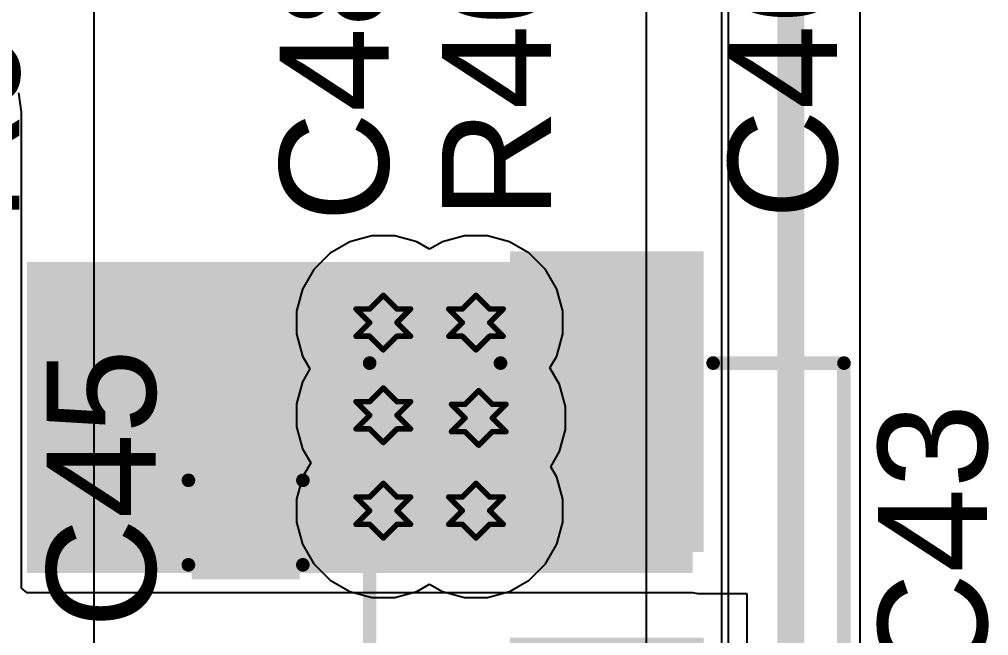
# Model space of a CAD drawing. Header units: inches. Extents: x -3 to 5437, y -3 to 5435.
# Drawn here: x 142.06 to 151.09, y 26.85 to 32.59 of the extents above; entities that cross this region are included whole.
import ezdxf

# ---------------------------------------------------------------- set-up
doc = ezdxf.new("R2010")
doc.units = ezdxf.units.IN
for name, color, linetype in [('Bottom Layer', 5, 'Continuous'), ('Bottom Solder', 6, 'Continuous'), ('Drill Drawing', 1, 'Continuous'), ('GND', 16, 'Continuous'), ('PWR', 76, 'Continuous'), ('Top Layer', 1, 'Continuous'), ('Top Overlay', 2, 'Continuous'), ('Top Paste', 8, 'Continuous'), ('Top Solder', 216, 'Continuous'), ('Via Holes', 16, 'Continuous')]:
    doc.layers.add(name, color=color, linetype=linetype)
doc.styles.add('Arial', font='', dxfattribs={"height": 0.2})
doc.styles.get('Arial').set_extended_font_data('Arial')

# ---------------------------------------------------------------- blocks, each defined once
blk = doc.blocks.new('C__0603_473')
at = {"layer": 'Top Layer'}
for points in [[(-0.381, 0.4445), (-0.381, -0.4445), (-1.143, -0.4445), (-1.143, 0.4445)], [(1.143, 0.4445), (1.143, -0.4445), (0.381, -0.4445), (0.381, 0.4445)]]:
    blk.add_hatch(color=1, dxfattribs=at).paths.add_polyline_path(points)
at = {"layer": 'Top Paste'}
for points in [[(-0.381, 0.4445), (-0.381, -0.4445), (-1.143, -0.4445), (-1.143, 0.4445)], [(1.143, 0.4445), (1.143, -0.4445), (0.381, -0.4445), (0.381, 0.4445)]]:
    blk.add_hatch(color=8, dxfattribs=at).paths.add_polyline_path(points)
at = {"layer": 'Top Solder'}
for points in [[(-0.321, 0.5045), (-0.321, -0.5045), (-1.203, -0.5045), (-1.203, 0.5045)], [(1.203, 0.5045), (1.203, -0.5045), (0.321, -0.5045), (0.321, 0.5045)]]:
    blk.add_hatch(color=216, dxfattribs=at).paths.add_polyline_path(points)
at = {"layer": 'Top Overlay'}
for points in [[(-1.2446, 0.5334, 0.127, 0.127, 0), (-1.2446, -0.5334, 0.127, 0.127, 0)], [(-1.2446, 0.5334, 0.127, 0.127, 0), (-0.4572, 0.5334, 0.127, 0.127, 0)], [(0.4572, 0.5334, 0.127, 0.127, 0), (1.2446, 0.5334, 0.127, 0.127, 0)], [(1.2446, 0.5334, 0.127, 0.127, 0), (1.2446, -0.5334, 0.127, 0.127, 0)], [(-1.2446, -0.5334, 0.127, 0.127, 0), (-0.4572, -0.5334, 0.127, 0.127, 0)], [(0.4572, -0.5334, 0.127, 0.127, 0), (1.2446, -0.5334, 0.127, 0.127, 0)]]:
    blk.add_lwpolyline(points, format="xyseb", dxfattribs=at)
for points in [[(-1.2764, 0.5334, 0.0635, 0.0635, 1), (-1.2128, 0.5334, 0.0635, 0.0635, 1)], [(-1.2764, 0.5334, 0.0635, 0.0635, 1), (-1.2128, 0.5334, 0.0635, 0.0635, 1)], [(-0.4889, 0.5334, 0.0635, 0.0635, 1), (-0.4254, 0.5334, 0.0635, 0.0635, 1)], [(0.4254, 0.5334, 0.0635, 0.0635, 1), (0.4889, 0.5334, 0.0635, 0.0635, 1)], [(1.2128, 0.5334, 0.0635, 0.0635, 1), (1.2764, 0.5334, 0.0635, 0.0635, 1)], [(1.2128, 0.5334, 0.0635, 0.0635, 1), (1.2764, 0.5334, 0.0635, 0.0635, 1)], [(-1.2764, -0.5334, 0.0635, 0.0635, 1), (-1.2128, -0.5334, 0.0635, 0.0635, 1)], [(-1.2764, -0.5334, 0.0635, 0.0635, 1), (-1.2128, -0.5334, 0.0635, 0.0635, 1)], [(-0.4889, -0.5334, 0.0635, 0.0635, 1), (-0.4254, -0.5334, 0.0635, 0.0635, 1)], [(0.4254, -0.5334, 0.0635, 0.0635, 1), (0.4889, -0.5334, 0.0635, 0.0635, 1)], [(1.2128, -0.5334, 0.0635, 0.0635, 1), (1.2764, -0.5334, 0.0635, 0.0635, 1)], [(1.2128, -0.5334, 0.0635, 0.0635, 1), (1.2764, -0.5334, 0.0635, 0.0635, 1)]]:
    blk.add_lwpolyline(points, format="xyseb", close=True, dxfattribs=at)
blk = doc.blocks.new('RVT1E100M0405__475')
at = {"layer": 'Top Layer'}
for points in [[(-3.1, 0.8), (-0.5, 0.8), (-0.5, -0.8), (-3.1, -0.8)], [(0.5, 0.8), (3.1, 0.8), (3.1, -0.8), (0.5, -0.8)]]:
    blk.add_hatch(color=1, dxfattribs=at).paths.add_polyline_path(points)
at = {"layer": 'Top Paste'}
for points in [[(-3.1, 0.8), (-0.5, 0.8), (-0.5, -0.8), (-3.1, -0.8)], [(0.5, 0.8), (3.1, 0.8), (3.1, -0.8), (0.5, -0.8)]]:
    blk.add_hatch(color=8, dxfattribs=at).paths.add_polyline_path(points)
at = {"layer": 'Top Solder'}
for points in [[(-3.2016, 0.9016), (-0.3984, 0.9016), (-0.3984, -0.9016), (-3.2016, -0.9016)], [(0.3984, 0.9016), (3.2016, 0.9016), (3.2016, -0.9016), (0.3984, -0.9016)]]:
    blk.add_hatch(color=216, dxfattribs=at).paths.add_polyline_path(points)
at = {"layer": 'Top Overlay'}
for points in [[(-0.9398, 2.2098, 0.127, 0.127, 0), (-2.1145, 1.0351, 0.127, 0.127, 0)], [(-0.9398, 2.2098, 0.127, 0.127, 0), (2.159, 2.2098, 0.127, 0.127, 0)], [(2.159, 2.2098, 0.127, 0.127, 0), (2.159, 0.9906, 0.127, 0.127, 0)], [(-2.7432, 1.651, 0.127, 0.127, 0), (-2.7432, 0.9398, 0.127, 0.127, 0)], [(-3.0988, 1.2954, 0.127, 0.127, 0), (-2.3876, 1.2954, 0.127, 0.127, 0)], [(-2.1145, 1.0351, 0.127, 0.127, 0), (-2.1145, 0.889, 0.127, 0.127, 0)], [(-2.1145, -0.889, 0.127, 0.127, 0), (-2.1145, -1.0351, 0.127, 0.127, 0)], [(-2.1145, -1.0351, 0.127, 0.127, 0), (-0.9398, -2.2098, 0.127, 0.127, 0)], [(2.159, -0.9906, 0.127, 0.127, 0), (2.159, -2.2098, 0.127, 0.127, 0)], [(-0.9398, -2.2098, 0.127, 0.127, 0), (2.159, -2.2098, 0.127, 0.127, 0)]]:
    blk.add_lwpolyline(points, format="xyseb", dxfattribs=at)
for points in [[(-0.9715, 2.2098, 0.0635, 0.0635, 1), (-0.908, 2.2098, 0.0635, 0.0635, 1)], [(-0.9715, 2.2098, 0.0635, 0.0635, 1), (-0.908, 2.2098, 0.0635, 0.0635, 1)], [(2.1273, 2.2098, 0.0635, 0.0635, 1), (2.1907, 2.2098, 0.0635, 0.0635, 1)], [(2.1273, 2.2098, 0.0635, 0.0635, 1), (2.1907, 2.2098, 0.0635, 0.0635, 1)], [(-2.775, 1.651, 0.0635, 0.0635, 1), (-2.7115, 1.651, 0.0635, 0.0635, 1)], [(-3.1305, 1.2954, 0.0635, 0.0635, 1), (-3.0671, 1.2954, 0.0635, 0.0635, 1)], [(-2.4194, 1.2954, 0.0635, 0.0635, 1), (-2.3559, 1.2954, 0.0635, 0.0635, 1)], [(-2.1463, 1.0351, 0.0635, 0.0635, 1), (-2.0828, 1.0351, 0.0635, 0.0635, 1)], [(-2.1463, 1.0351, 0.0635, 0.0635, 1), (-2.0828, 1.0351, 0.0635, 0.0635, 1)], [(-2.775, 0.9398, 0.0635, 0.0635, 1), (-2.7115, 0.9398, 0.0635, 0.0635, 1)], [(2.1273, 0.9906, 0.0635, 0.0635, 1), (2.1907, 0.9906, 0.0635, 0.0635, 1)], [(-2.1463, 0.889, 0.0635, 0.0635, 1), (-2.0828, 0.889, 0.0635, 0.0635, 1)], [(-2.1463, -0.889, 0.0635, 0.0635, 1), (-2.0828, -0.889, 0.0635, 0.0635, 1)], [(-2.1463, -1.0351, 0.0635, 0.0635, 1), (-2.0828, -1.0351, 0.0635, 0.0635, 1)], [(-2.1463, -1.0351, 0.0635, 0.0635, 1), (-2.0828, -1.0351, 0.0635, 0.0635, 1)], [(2.1273, -0.9906, 0.0635, 0.0635, 1), (2.1907, -0.9906, 0.0635, 0.0635, 1)], [(-0.9715, -2.2098, 0.0635, 0.0635, 1), (-0.908, -2.2098, 0.0635, 0.0635, 1)], [(-0.9715, -2.2098, 0.0635, 0.0635, 1), (-0.908, -2.2098, 0.0635, 0.0635, 1)], [(2.1273, -2.2098, 0.0635, 0.0635, 1), (2.1907, -2.2098, 0.0635, 0.0635, 1)], [(2.1273, -2.2098, 0.0635, 0.0635, 1), (2.1907, -2.2098, 0.0635, 0.0635, 1)]]:
    blk.add_lwpolyline(points, format="xyseb", close=True, dxfattribs=at)

msp = doc.modelspace()

# ---------------------------------------------------------------- hatches: boundary and pattern name
at = {"layer": 'Bottom Layer'}
h = msp.add_hatch(color=5, dxfattribs=at)
edge = h.paths.add_edge_path()
edge.add_arc((145.4497, 29.7663), 0.3, 0, 360)
h = msp.add_hatch(color=5, dxfattribs=at)
edge = h.paths.add_edge_path()
edge.add_arc((146.3133, 29.7663), 0.3, 0, 360)
h = msp.add_hatch(color=5, dxfattribs=at)
edge = h.paths.add_edge_path()
edge.add_arc((145.4497, 28.9027), 0.3, 0, 360)
h = msp.add_hatch(color=5, dxfattribs=at)
edge = h.paths.add_edge_path()
edge.add_arc((146.3387, 28.8773), 0.3, 0, 360)
h = msp.add_hatch(color=5, dxfattribs=at)
edge = h.paths.add_edge_path()
edge.add_arc((145.4497, 28.0137), 0.3, 0, 360)
h = msp.add_hatch(color=5, dxfattribs=at)
edge = h.paths.add_edge_path()
edge.add_arc((146.3133, 28.0137), 0.3, 0, 360)
at = {"layer": 'Bottom Solder'}
h = msp.add_hatch(color=6, dxfattribs=at)
edge = h.paths.add_edge_path()
edge.add_arc((146.3387, 28.8773), 0.15, 0, 360)
at = {"layer": 'GND'}
h = msp.add_hatch(color=16, dxfattribs=at)
edge = h.paths.add_edge_path()
edge.add_arc((145.4497, 29.7663), 0.3, 0, 360)
h = msp.add_hatch(color=16, dxfattribs=at)
edge = h.paths.add_edge_path()
edge.add_arc((146.3133, 29.7663), 0.3, 0, 360)
h = msp.add_hatch(color=16, dxfattribs=at)
edge = h.paths.add_edge_path()
edge.add_arc((145.4497, 28.9027), 0.3, 0, 360)
h = msp.add_hatch(color=16, dxfattribs=at)
edge = h.paths.add_edge_path()
edge.add_arc((146.3387, 28.8773), 0.3, 0, 360)
h = msp.add_hatch(color=16, dxfattribs=at)
edge = h.paths.add_edge_path()
edge.add_arc((145.4497, 28.0137), 0.3, 0, 360)
h = msp.add_hatch(color=16, dxfattribs=at)
edge = h.paths.add_edge_path()
edge.add_arc((146.3133, 28.0137), 0.3, 0, 360)
at = {"layer": 'PWR'}
h = msp.add_hatch(color=76, dxfattribs=at)
edge = h.paths.add_edge_path()
edge.add_arc((145.4497, 29.7663), 0.3, 0, 360)
h = msp.add_hatch(color=76, dxfattribs=at)
edge = h.paths.add_edge_path()
edge.add_arc((146.3133, 29.7663), 0.3, 0, 360)
h = msp.add_hatch(color=76, dxfattribs=at)
edge = h.paths.add_edge_path()
edge.add_arc((145.4497, 28.9027), 0.3, 0, 360)
h = msp.add_hatch(color=76, dxfattribs=at)
edge = h.paths.add_edge_path()
edge.add_arc((146.3387, 28.8773), 0.3, 0, 360)
h = msp.add_hatch(color=76, dxfattribs=at)
edge = h.paths.add_edge_path()
edge.add_arc((145.4497, 28.0137), 0.3, 0, 360)
h = msp.add_hatch(color=76, dxfattribs=at)
edge = h.paths.add_edge_path()
edge.add_arc((146.3133, 28.0137), 0.3, 0, 360)
at = {"layer": 'Top Layer'}
msp.add_hatch(color=1, dxfattribs=at).paths.add_polyline_path([(142.13, 27.4329), (148.3325, 27.4329), (148.3325, 30.3297), (142.13, 30.3297)])
h = msp.add_hatch(color=1, dxfattribs=at)
edge = h.paths.add_edge_path()
edge.add_arc((145.4497, 29.7663), 0.3, 0, 360)
h = msp.add_hatch(color=1, dxfattribs=at)
edge = h.paths.add_edge_path()
edge.add_arc((146.3133, 29.7663), 0.3, 0, 360)
h = msp.add_hatch(color=1, dxfattribs=at)
edge = h.paths.add_edge_path()
edge.add_arc((145.4497, 28.9027), 0.3, 0, 360)
h = msp.add_hatch(color=1, dxfattribs=at)
edge = h.paths.add_edge_path()
edge.add_arc((146.3387, 28.8773), 0.3, 0, 360)
h = msp.add_hatch(color=1, dxfattribs=at)
edge = h.paths.add_edge_path()
edge.add_arc((145.4497, 28.0137), 0.3, 0, 360)
h = msp.add_hatch(color=1, dxfattribs=at)
edge = h.paths.add_edge_path()
edge.add_arc((146.3133, 28.0137), 0.3, 0, 360)
at = {"layer": 'Top Solder'}
h = msp.add_hatch(color=216, dxfattribs=at)
edge = h.paths.add_edge_path()
edge.add_arc((146.3387, 28.8773), 0.15, 0, 360)
at = {"layer": 'Via Holes'}
h = msp.add_hatch(color=7, dxfattribs=at)
edge = h.paths.add_edge_path()
edge.add_arc((145.4497, 29.7663), 0.15, 0, 360)
h = msp.add_hatch(color=7, dxfattribs=at)
edge = h.paths.add_edge_path()
edge.add_arc((146.3133, 29.7663), 0.15, 0, 360)
h = msp.add_hatch(color=7, dxfattribs=at)
edge = h.paths.add_edge_path()
edge.add_arc((145.4497, 28.9027), 0.15, 0, 360)
h = msp.add_hatch(color=7, dxfattribs=at)
edge = h.paths.add_edge_path()
edge.add_arc((146.3387, 28.8773), 0.15, 0, 360)
h = msp.add_hatch(color=7, dxfattribs=at)
edge = h.paths.add_edge_path()
edge.add_arc((145.4497, 28.0137), 0.15, 0, 360)
h = msp.add_hatch(color=7, dxfattribs=at)
edge = h.paths.add_edge_path()
edge.add_arc((146.3133, 28.0137), 0.15, 0, 360)

# ---------------------------------------------------------------- linework, layer by layer
at = {"layer": 'Bottom Layer'}
for p, q in [((149.8945, 23.2285), (149.8945, 47.6765)), ((148.5996, 47.4084), (148.5996, 23.2285)), ((142.7546, 26.3831), (142.7546, 33.7392))]:
    msp.add_line(p, q, dxfattribs=at)
msp.add_lwpolyline([(149.247, 22.7339, 0.254, 0.254, 0), (149.247, 47.6765, 0.254, 0.254, 0)], format="xyseb", dxfattribs=at)
at = {"layer": 'Drill Drawing'}
for points in [[(145.3227, 29.8933, 0.0508, 0.0508, 0), (145.4497, 30.0203, 0.0508, 0.0508, 0)], [(145.4497, 30.0203, 0.0508, 0.0508, 0), (145.5767, 29.8933, 0.0508, 0.0508, 0)], [(146.1863, 29.8933, 0.0508, 0.0508, 0), (146.3133, 30.0203, 0.0508, 0.0508, 0)], [(146.3133, 30.0203, 0.0508, 0.0508, 0), (146.4403, 29.8933, 0.0508, 0.0508, 0)], [(145.1957, 29.8933, 0.0508, 0.0508, 0), (145.3227, 29.7663, 0.0508, 0.0508, 0)], [(145.1957, 29.8933, 0.0508, 0.0508, 0), (145.3227, 29.8933, 0.0508, 0.0508, 0)], [(145.5767, 29.8933, 0.0508, 0.0508, 0), (145.7037, 29.8933, 0.0508, 0.0508, 0)], [(145.5767, 29.7663, 0.0508, 0.0508, 0), (145.7037, 29.8933, 0.0508, 0.0508, 0)], [(146.0593, 29.8933, 0.0508, 0.0508, 0), (146.1863, 29.7663, 0.0508, 0.0508, 0)], [(146.0593, 29.8933, 0.0508, 0.0508, 0), (146.1863, 29.8933, 0.0508, 0.0508, 0)], [(146.4403, 29.8933, 0.0508, 0.0508, 0), (146.5673, 29.8933, 0.0508, 0.0508, 0)], [(146.4403, 29.7663, 0.0508, 0.0508, 0), (146.5673, 29.8933, 0.0508, 0.0508, 0)], [(145.1957, 29.6393, 0.0508, 0.0508, 0), (145.3227, 29.7663, 0.0508, 0.0508, 0)], [(145.5767, 29.7663, 0.0508, 0.0508, 0), (145.7037, 29.6393, 0.0508, 0.0508, 0)], [(146.0593, 29.6393, 0.0508, 0.0508, 0), (146.1863, 29.7663, 0.0508, 0.0508, 0)], [(146.4403, 29.7663, 0.0508, 0.0508, 0), (146.5673, 29.6393, 0.0508, 0.0508, 0)], [(145.1957, 29.6393, 0.0508, 0.0508, 0), (145.3227, 29.6393, 0.0508, 0.0508, 0)], [(145.3227, 29.6393, 0.0508, 0.0508, 0), (145.4497, 29.5123, 0.0508, 0.0508, 0)], [(145.4497, 29.5123, 0.0508, 0.0508, 0), (145.5767, 29.6393, 0.0508, 0.0508, 0)], [(145.5767, 29.6393, 0.0508, 0.0508, 0), (145.7037, 29.6393, 0.0508, 0.0508, 0)], [(146.0593, 29.6393, 0.0508, 0.0508, 0), (146.1863, 29.6393, 0.0508, 0.0508, 0)], [(146.1863, 29.6393, 0.0508, 0.0508, 0), (146.3133, 29.5123, 0.0508, 0.0508, 0)], [(146.3133, 29.5123, 0.0508, 0.0508, 0), (146.4403, 29.6393, 0.0508, 0.0508, 0)], [(146.4403, 29.6393, 0.0508, 0.0508, 0), (146.5673, 29.6393, 0.0508, 0.0508, 0)], [(145.3227, 29.0297, 0.0508, 0.0508, 0), (145.4497, 29.1567, 0.0508, 0.0508, 0)], [(145.4497, 29.1567, 0.0508, 0.0508, 0), (145.5767, 29.0297, 0.0508, 0.0508, 0)], [(146.2117, 29.0043, 0.0508, 0.0508, 0), (146.3387, 29.1313, 0.0508, 0.0508, 0)], [(146.3387, 29.1313, 0.0508, 0.0508, 0), (146.4657, 29.0043, 0.0508, 0.0508, 0)], [(145.1957, 29.0297, 0.0508, 0.0508, 0), (145.3227, 28.9027, 0.0508, 0.0508, 0)], [(145.1957, 29.0297, 0.0508, 0.0508, 0), (145.3227, 29.0297, 0.0508, 0.0508, 0)], [(145.5767, 29.0297, 0.0508, 0.0508, 0), (145.7037, 29.0297, 0.0508, 0.0508, 0)], [(145.5767, 28.9027, 0.0508, 0.0508, 0), (145.7037, 29.0297, 0.0508, 0.0508, 0)], [(146.0847, 29.0043, 0.0508, 0.0508, 0), (146.2117, 28.8773, 0.0508, 0.0508, 0)], [(146.0847, 29.0043, 0.0508, 0.0508, 0), (146.2117, 29.0043, 0.0508, 0.0508, 0)], [(146.4657, 29.0043, 0.0508, 0.0508, 0), (146.5927, 29.0043, 0.0508, 0.0508, 0)], [(146.4657, 28.8773, 0.0508, 0.0508, 0), (146.5927, 29.0043, 0.0508, 0.0508, 0)], [(145.1957, 28.7757, 0.0508, 0.0508, 0), (145.3227, 28.9027, 0.0508, 0.0508, 0)], [(145.5767, 28.9027, 0.0508, 0.0508, 0), (145.7037, 28.7757, 0.0508, 0.0508, 0)], [(146.0847, 28.7503, 0.0508, 0.0508, 0), (146.2117, 28.8773, 0.0508, 0.0508, 0)], [(146.4657, 28.8773, 0.0508, 0.0508, 0), (146.5927, 28.7503, 0.0508, 0.0508, 0)], [(145.1957, 28.7757, 0.0508, 0.0508, 0), (145.3227, 28.7757, 0.0508, 0.0508, 0)], [(145.3227, 28.7757, 0.0508, 0.0508, 0), (145.4497, 28.6487, 0.0508, 0.0508, 0)], [(145.4497, 28.6487, 0.0508, 0.0508, 0), (145.5767, 28.7757, 0.0508, 0.0508, 0)], [(145.5767, 28.7757, 0.0508, 0.0508, 0), (145.7037, 28.7757, 0.0508, 0.0508, 0)], [(146.0847, 28.7503, 0.0508, 0.0508, 0), (146.2117, 28.7503, 0.0508, 0.0508, 0)], [(146.2117, 28.7503, 0.0508, 0.0508, 0), (146.3387, 28.6233, 0.0508, 0.0508, 0)], [(146.3387, 28.6233, 0.0508, 0.0508, 0), (146.4657, 28.7503, 0.0508, 0.0508, 0)], [(146.4657, 28.7503, 0.0508, 0.0508, 0), (146.5927, 28.7503, 0.0508, 0.0508, 0)], [(145.3227, 28.1407, 0.0508, 0.0508, 0), (145.4497, 28.2677, 0.0508, 0.0508, 0)], [(145.4497, 28.2677, 0.0508, 0.0508, 0), (145.5767, 28.1407, 0.0508, 0.0508, 0)], [(146.1863, 28.1407, 0.0508, 0.0508, 0), (146.3133, 28.2677, 0.0508, 0.0508, 0)], [(146.3133, 28.2677, 0.0508, 0.0508, 0), (146.4403, 28.1407, 0.0508, 0.0508, 0)], [(145.1957, 28.1407, 0.0508, 0.0508, 0), (145.3227, 28.0137, 0.0508, 0.0508, 0)], [(145.1957, 28.1407, 0.0508, 0.0508, 0), (145.3227, 28.1407, 0.0508, 0.0508, 0)], [(145.5767, 28.1407, 0.0508, 0.0508, 0), (145.7037, 28.1407, 0.0508, 0.0508, 0)], [(145.5767, 28.0137, 0.0508, 0.0508, 0), (145.7037, 28.1407, 0.0508, 0.0508, 0)], [(146.0593, 28.1407, 0.0508, 0.0508, 0), (146.1863, 28.0137, 0.0508, 0.0508, 0)], [(146.0593, 28.1407, 0.0508, 0.0508, 0), (146.1863, 28.1407, 0.0508, 0.0508, 0)], [(146.4403, 28.1407, 0.0508, 0.0508, 0), (146.5673, 28.1407, 0.0508, 0.0508, 0)], [(146.4403, 28.0137, 0.0508, 0.0508, 0), (146.5673, 28.1407, 0.0508, 0.0508, 0)], [(145.1957, 27.8867, 0.0508, 0.0508, 0), (145.3227, 28.0137, 0.0508, 0.0508, 0)], [(145.5767, 28.0137, 0.0508, 0.0508, 0), (145.7037, 27.8867, 0.0508, 0.0508, 0)], [(146.0593, 27.8867, 0.0508, 0.0508, 0), (146.1863, 28.0137, 0.0508, 0.0508, 0)], [(146.4403, 28.0137, 0.0508, 0.0508, 0), (146.5673, 27.8867, 0.0508, 0.0508, 0)], [(145.1957, 27.8867, 0.0508, 0.0508, 0), (145.3227, 27.8867, 0.0508, 0.0508, 0)], [(145.3227, 27.8867, 0.0508, 0.0508, 0), (145.4497, 27.7597, 0.0508, 0.0508, 0)], [(145.4497, 27.7597, 0.0508, 0.0508, 0), (145.5767, 27.8867, 0.0508, 0.0508, 0)], [(145.5767, 27.8867, 0.0508, 0.0508, 0), (145.7037, 27.8867, 0.0508, 0.0508, 0)], [(146.0593, 27.8867, 0.0508, 0.0508, 0), (146.1863, 27.8867, 0.0508, 0.0508, 0)], [(146.1863, 27.8867, 0.0508, 0.0508, 0), (146.3133, 27.7597, 0.0508, 0.0508, 0)], [(146.3133, 27.7597, 0.0508, 0.0508, 0), (146.4403, 27.8867, 0.0508, 0.0508, 0)], [(146.4403, 27.8867, 0.0508, 0.0508, 0), (146.5673, 27.8867, 0.0508, 0.0508, 0)]]:
    msp.add_lwpolyline(points, format="xyseb", dxfattribs=at)
for points in [[(145.437, 30.0203, 0.0254, 0.0254, 1), (145.4624, 30.0203, 0.0254, 0.0254, 1)], [(145.437, 30.0203, 0.0254, 0.0254, 1), (145.4624, 30.0203, 0.0254, 0.0254, 1)], [(146.3006, 30.0203, 0.0254, 0.0254, 1), (146.326, 30.0203, 0.0254, 0.0254, 1)], [(146.3006, 30.0203, 0.0254, 0.0254, 1), (146.326, 30.0203, 0.0254, 0.0254, 1)], [(145.183, 29.8933, 0.0254, 0.0254, 1), (145.2084, 29.8933, 0.0254, 0.0254, 1)], [(145.183, 29.8933, 0.0254, 0.0254, 1), (145.2084, 29.8933, 0.0254, 0.0254, 1)], [(145.31, 29.8933, 0.0254, 0.0254, 1), (145.3354, 29.8933, 0.0254, 0.0254, 1)], [(145.31, 29.8933, 0.0254, 0.0254, 1), (145.3354, 29.8933, 0.0254, 0.0254, 1)], [(145.564, 29.8933, 0.0254, 0.0254, 1), (145.5894, 29.8933, 0.0254, 0.0254, 1)], [(145.564, 29.8933, 0.0254, 0.0254, 1), (145.5894, 29.8933, 0.0254, 0.0254, 1)], [(145.691, 29.8933, 0.0254, 0.0254, 1), (145.7164, 29.8933, 0.0254, 0.0254, 1)], [(145.691, 29.8933, 0.0254, 0.0254, 1), (145.7164, 29.8933, 0.0254, 0.0254, 1)], [(146.0466, 29.8933, 0.0254, 0.0254, 1), (146.072, 29.8933, 0.0254, 0.0254, 1)], [(146.0466, 29.8933, 0.0254, 0.0254, 1), (146.072, 29.8933, 0.0254, 0.0254, 1)], [(146.1736, 29.8933, 0.0254, 0.0254, 1), (146.199, 29.8933, 0.0254, 0.0254, 1)], [(146.1736, 29.8933, 0.0254, 0.0254, 1), (146.199, 29.8933, 0.0254, 0.0254, 1)], [(146.4276, 29.8933, 0.0254, 0.0254, 1), (146.453, 29.8933, 0.0254, 0.0254, 1)], [(146.4276, 29.8933, 0.0254, 0.0254, 1), (146.453, 29.8933, 0.0254, 0.0254, 1)], [(146.5546, 29.8933, 0.0254, 0.0254, 1), (146.58, 29.8933, 0.0254, 0.0254, 1)], [(146.5546, 29.8933, 0.0254, 0.0254, 1), (146.58, 29.8933, 0.0254, 0.0254, 1)], [(145.31, 29.7663, 0.0254, 0.0254, 1), (145.3354, 29.7663, 0.0254, 0.0254, 1)], [(145.31, 29.7663, 0.0254, 0.0254, 1), (145.3354, 29.7663, 0.0254, 0.0254, 1)], [(145.564, 29.7663, 0.0254, 0.0254, 1), (145.5894, 29.7663, 0.0254, 0.0254, 1)], [(145.564, 29.7663, 0.0254, 0.0254, 1), (145.5894, 29.7663, 0.0254, 0.0254, 1)], [(146.1736, 29.7663, 0.0254, 0.0254, 1), (146.199, 29.7663, 0.0254, 0.0254, 1)], [(146.1736, 29.7663, 0.0254, 0.0254, 1), (146.199, 29.7663, 0.0254, 0.0254, 1)], [(146.4276, 29.7663, 0.0254, 0.0254, 1), (146.453, 29.7663, 0.0254, 0.0254, 1)], [(146.4276, 29.7663, 0.0254, 0.0254, 1), (146.453, 29.7663, 0.0254, 0.0254, 1)], [(145.183, 29.6393, 0.0254, 0.0254, 1), (145.2084, 29.6393, 0.0254, 0.0254, 1)], [(145.183, 29.6393, 0.0254, 0.0254, 1), (145.2084, 29.6393, 0.0254, 0.0254, 1)], [(145.31, 29.6393, 0.0254, 0.0254, 1), (145.3354, 29.6393, 0.0254, 0.0254, 1)], [(145.31, 29.6393, 0.0254, 0.0254, 1), (145.3354, 29.6393, 0.0254, 0.0254, 1)], [(145.564, 29.6393, 0.0254, 0.0254, 1), (145.5894, 29.6393, 0.0254, 0.0254, 1)], [(145.564, 29.6393, 0.0254, 0.0254, 1), (145.5894, 29.6393, 0.0254, 0.0254, 1)], [(145.691, 29.6393, 0.0254, 0.0254, 1), (145.7164, 29.6393, 0.0254, 0.0254, 1)], [(145.691, 29.6393, 0.0254, 0.0254, 1), (145.7164, 29.6393, 0.0254, 0.0254, 1)], [(146.0466, 29.6393, 0.0254, 0.0254, 1), (146.072, 29.6393, 0.0254, 0.0254, 1)], [(146.0466, 29.6393, 0.0254, 0.0254, 1), (146.072, 29.6393, 0.0254, 0.0254, 1)], [(146.1736, 29.6393, 0.0254, 0.0254, 1), (146.199, 29.6393, 0.0254, 0.0254, 1)], [(146.1736, 29.6393, 0.0254, 0.0254, 1), (146.199, 29.6393, 0.0254, 0.0254, 1)], [(146.4276, 29.6393, 0.0254, 0.0254, 1), (146.453, 29.6393, 0.0254, 0.0254, 1)], [(146.4276, 29.6393, 0.0254, 0.0254, 1), (146.453, 29.6393, 0.0254, 0.0254, 1)], [(146.5546, 29.6393, 0.0254, 0.0254, 1), (146.58, 29.6393, 0.0254, 0.0254, 1)], [(146.5546, 29.6393, 0.0254, 0.0254, 1), (146.58, 29.6393, 0.0254, 0.0254, 1)], [(145.437, 29.5123, 0.0254, 0.0254, 1), (145.4624, 29.5123, 0.0254, 0.0254, 1)], [(145.437, 29.5123, 0.0254, 0.0254, 1), (145.4624, 29.5123, 0.0254, 0.0254, 1)], [(146.3006, 29.5123, 0.0254, 0.0254, 1), (146.326, 29.5123, 0.0254, 0.0254, 1)], [(146.3006, 29.5123, 0.0254, 0.0254, 1), (146.326, 29.5123, 0.0254, 0.0254, 1)], [(145.437, 29.1567, 0.0254, 0.0254, 1), (145.4624, 29.1567, 0.0254, 0.0254, 1)], [(145.437, 29.1567, 0.0254, 0.0254, 1), (145.4624, 29.1567, 0.0254, 0.0254, 1)], [(146.326, 29.1313, 0.0254, 0.0254, 1), (146.3514, 29.1313, 0.0254, 0.0254, 1)], [(146.326, 29.1313, 0.0254, 0.0254, 1), (146.3514, 29.1313, 0.0254, 0.0254, 1)], [(145.183, 29.0297, 0.0254, 0.0254, 1), (145.2084, 29.0297, 0.0254, 0.0254, 1)], [(145.183, 29.0297, 0.0254, 0.0254, 1), (145.2084, 29.0297, 0.0254, 0.0254, 1)], [(145.31, 29.0297, 0.0254, 0.0254, 1), (145.3354, 29.0297, 0.0254, 0.0254, 1)], [(145.31, 29.0297, 0.0254, 0.0254, 1), (145.3354, 29.0297, 0.0254, 0.0254, 1)], [(145.564, 29.0297, 0.0254, 0.0254, 1), (145.5894, 29.0297, 0.0254, 0.0254, 1)], [(145.564, 29.0297, 0.0254, 0.0254, 1), (145.5894, 29.0297, 0.0254, 0.0254, 1)], [(145.691, 29.0297, 0.0254, 0.0254, 1), (145.7164, 29.0297, 0.0254, 0.0254, 1)], [(145.691, 29.0297, 0.0254, 0.0254, 1), (145.7164, 29.0297, 0.0254, 0.0254, 1)], [(146.072, 29.0043, 0.0254, 0.0254, 1), (146.0974, 29.0043, 0.0254, 0.0254, 1)], [(146.072, 29.0043, 0.0254, 0.0254, 1), (146.0974, 29.0043, 0.0254, 0.0254, 1)], [(146.199, 29.0043, 0.0254, 0.0254, 1), (146.2244, 29.0043, 0.0254, 0.0254, 1)], [(146.199, 29.0043, 0.0254, 0.0254, 1), (146.2244, 29.0043, 0.0254, 0.0254, 1)], [(146.453, 29.0043, 0.0254, 0.0254, 1), (146.4784, 29.0043, 0.0254, 0.0254, 1)], [(146.453, 29.0043, 0.0254, 0.0254, 1), (146.4784, 29.0043, 0.0254, 0.0254, 1)], [(146.58, 29.0043, 0.0254, 0.0254, 1), (146.6054, 29.0043, 0.0254, 0.0254, 1)], [(146.58, 29.0043, 0.0254, 0.0254, 1), (146.6054, 29.0043, 0.0254, 0.0254, 1)], [(145.31, 28.9027, 0.0254, 0.0254, 1), (145.3354, 28.9027, 0.0254, 0.0254, 1)], [(145.31, 28.9027, 0.0254, 0.0254, 1), (145.3354, 28.9027, 0.0254, 0.0254, 1)], [(145.564, 28.9027, 0.0254, 0.0254, 1), (145.5894, 28.9027, 0.0254, 0.0254, 1)], [(145.564, 28.9027, 0.0254, 0.0254, 1), (145.5894, 28.9027, 0.0254, 0.0254, 1)], [(146.199, 28.8773, 0.0254, 0.0254, 1), (146.2244, 28.8773, 0.0254, 0.0254, 1)], [(146.199, 28.8773, 0.0254, 0.0254, 1), (146.2244, 28.8773, 0.0254, 0.0254, 1)], [(146.453, 28.8773, 0.0254, 0.0254, 1), (146.4784, 28.8773, 0.0254, 0.0254, 1)], [(146.453, 28.8773, 0.0254, 0.0254, 1), (146.4784, 28.8773, 0.0254, 0.0254, 1)], [(145.183, 28.7757, 0.0254, 0.0254, 1), (145.2084, 28.7757, 0.0254, 0.0254, 1)], [(145.183, 28.7757, 0.0254, 0.0254, 1), (145.2084, 28.7757, 0.0254, 0.0254, 1)], [(145.31, 28.7757, 0.0254, 0.0254, 1), (145.3354, 28.7757, 0.0254, 0.0254, 1)], [(145.31, 28.7757, 0.0254, 0.0254, 1), (145.3354, 28.7757, 0.0254, 0.0254, 1)], [(145.564, 28.7757, 0.0254, 0.0254, 1), (145.5894, 28.7757, 0.0254, 0.0254, 1)], [(145.564, 28.7757, 0.0254, 0.0254, 1), (145.5894, 28.7757, 0.0254, 0.0254, 1)], [(145.691, 28.7757, 0.0254, 0.0254, 1), (145.7164, 28.7757, 0.0254, 0.0254, 1)], [(145.691, 28.7757, 0.0254, 0.0254, 1), (145.7164, 28.7757, 0.0254, 0.0254, 1)], [(146.072, 28.7503, 0.0254, 0.0254, 1), (146.0974, 28.7503, 0.0254, 0.0254, 1)], [(146.072, 28.7503, 0.0254, 0.0254, 1), (146.0974, 28.7503, 0.0254, 0.0254, 1)], [(146.199, 28.7503, 0.0254, 0.0254, 1), (146.2244, 28.7503, 0.0254, 0.0254, 1)], [(146.199, 28.7503, 0.0254, 0.0254, 1), (146.2244, 28.7503, 0.0254, 0.0254, 1)], [(146.453, 28.7503, 0.0254, 0.0254, 1), (146.4784, 28.7503, 0.0254, 0.0254, 1)], [(146.453, 28.7503, 0.0254, 0.0254, 1), (146.4784, 28.7503, 0.0254, 0.0254, 1)], [(146.58, 28.7503, 0.0254, 0.0254, 1), (146.6054, 28.7503, 0.0254, 0.0254, 1)], [(146.58, 28.7503, 0.0254, 0.0254, 1), (146.6054, 28.7503, 0.0254, 0.0254, 1)], [(145.437, 28.6487, 0.0254, 0.0254, 1), (145.4624, 28.6487, 0.0254, 0.0254, 1)], [(145.437, 28.6487, 0.0254, 0.0254, 1), (145.4624, 28.6487, 0.0254, 0.0254, 1)], [(146.326, 28.6233, 0.0254, 0.0254, 1), (146.3514, 28.6233, 0.0254, 0.0254, 1)], [(146.326, 28.6233, 0.0254, 0.0254, 1), (146.3514, 28.6233, 0.0254, 0.0254, 1)], [(145.437, 28.2677, 0.0254, 0.0254, 1), (145.4624, 28.2677, 0.0254, 0.0254, 1)], [(145.437, 28.2677, 0.0254, 0.0254, 1), (145.4624, 28.2677, 0.0254, 0.0254, 1)], [(146.3006, 28.2677, 0.0254, 0.0254, 1), (146.326, 28.2677, 0.0254, 0.0254, 1)], [(146.3006, 28.2677, 0.0254, 0.0254, 1), (146.326, 28.2677, 0.0254, 0.0254, 1)], [(145.183, 28.1407, 0.0254, 0.0254, 1), (145.2084, 28.1407, 0.0254, 0.0254, 1)], [(145.183, 28.1407, 0.0254, 0.0254, 1), (145.2084, 28.1407, 0.0254, 0.0254, 1)], [(145.31, 28.1407, 0.0254, 0.0254, 1), (145.3354, 28.1407, 0.0254, 0.0254, 1)], [(145.31, 28.1407, 0.0254, 0.0254, 1), (145.3354, 28.1407, 0.0254, 0.0254, 1)], [(145.564, 28.1407, 0.0254, 0.0254, 1), (145.5894, 28.1407, 0.0254, 0.0254, 1)], [(145.564, 28.1407, 0.0254, 0.0254, 1), (145.5894, 28.1407, 0.0254, 0.0254, 1)], [(145.691, 28.1407, 0.0254, 0.0254, 1), (145.7164, 28.1407, 0.0254, 0.0254, 1)], [(145.691, 28.1407, 0.0254, 0.0254, 1), (145.7164, 28.1407, 0.0254, 0.0254, 1)], [(146.0466, 28.1407, 0.0254, 0.0254, 1), (146.072, 28.1407, 0.0254, 0.0254, 1)], [(146.0466, 28.1407, 0.0254, 0.0254, 1), (146.072, 28.1407, 0.0254, 0.0254, 1)], [(146.1736, 28.1407, 0.0254, 0.0254, 1), (146.199, 28.1407, 0.0254, 0.0254, 1)], [(146.1736, 28.1407, 0.0254, 0.0254, 1), (146.199, 28.1407, 0.0254, 0.0254, 1)], [(146.4276, 28.1407, 0.0254, 0.0254, 1), (146.453, 28.1407, 0.0254, 0.0254, 1)], [(146.4276, 28.1407, 0.0254, 0.0254, 1), (146.453, 28.1407, 0.0254, 0.0254, 1)], [(146.5546, 28.1407, 0.0254, 0.0254, 1), (146.58, 28.1407, 0.0254, 0.0254, 1)], [(146.5546, 28.1407, 0.0254, 0.0254, 1), (146.58, 28.1407, 0.0254, 0.0254, 1)], [(145.31, 28.0137, 0.0254, 0.0254, 1), (145.3354, 28.0137, 0.0254, 0.0254, 1)], [(145.31, 28.0137, 0.0254, 0.0254, 1), (145.3354, 28.0137, 0.0254, 0.0254, 1)], [(145.564, 28.0137, 0.0254, 0.0254, 1), (145.5894, 28.0137, 0.0254, 0.0254, 1)], [(145.564, 28.0137, 0.0254, 0.0254, 1), (145.5894, 28.0137, 0.0254, 0.0254, 1)], [(146.1736, 28.0137, 0.0254, 0.0254, 1), (146.199, 28.0137, 0.0254, 0.0254, 1)], [(146.1736, 28.0137, 0.0254, 0.0254, 1), (146.199, 28.0137, 0.0254, 0.0254, 1)], [(146.4276, 28.0137, 0.0254, 0.0254, 1), (146.453, 28.0137, 0.0254, 0.0254, 1)], [(146.4276, 28.0137, 0.0254, 0.0254, 1), (146.453, 28.0137, 0.0254, 0.0254, 1)], [(145.183, 27.8867, 0.0254, 0.0254, 1), (145.2084, 27.8867, 0.0254, 0.0254, 1)], [(145.183, 27.8867, 0.0254, 0.0254, 1), (145.2084, 27.8867, 0.0254, 0.0254, 1)], [(145.31, 27.8867, 0.0254, 0.0254, 1), (145.3354, 27.8867, 0.0254, 0.0254, 1)], [(145.31, 27.8867, 0.0254, 0.0254, 1), (145.3354, 27.8867, 0.0254, 0.0254, 1)], [(145.564, 27.8867, 0.0254, 0.0254, 1), (145.5894, 27.8867, 0.0254, 0.0254, 1)], [(145.564, 27.8867, 0.0254, 0.0254, 1), (145.5894, 27.8867, 0.0254, 0.0254, 1)], [(145.691, 27.8867, 0.0254, 0.0254, 1), (145.7164, 27.8867, 0.0254, 0.0254, 1)], [(145.691, 27.8867, 0.0254, 0.0254, 1), (145.7164, 27.8867, 0.0254, 0.0254, 1)], [(146.0466, 27.8867, 0.0254, 0.0254, 1), (146.072, 27.8867, 0.0254, 0.0254, 1)], [(146.0466, 27.8867, 0.0254, 0.0254, 1), (146.072, 27.8867, 0.0254, 0.0254, 1)], [(146.1736, 27.8867, 0.0254, 0.0254, 1), (146.199, 27.8867, 0.0254, 0.0254, 1)], [(146.1736, 27.8867, 0.0254, 0.0254, 1), (146.199, 27.8867, 0.0254, 0.0254, 1)], [(146.4276, 27.8867, 0.0254, 0.0254, 1), (146.453, 27.8867, 0.0254, 0.0254, 1)], [(146.4276, 27.8867, 0.0254, 0.0254, 1), (146.453, 27.8867, 0.0254, 0.0254, 1)], [(146.5546, 27.8867, 0.0254, 0.0254, 1), (146.58, 27.8867, 0.0254, 0.0254, 1)], [(146.5546, 27.8867, 0.0254, 0.0254, 1), (146.58, 27.8867, 0.0254, 0.0254, 1)], [(145.437, 27.7597, 0.0254, 0.0254, 1), (145.4624, 27.7597, 0.0254, 0.0254, 1)], [(145.437, 27.7597, 0.0254, 0.0254, 1), (145.4624, 27.7597, 0.0254, 0.0254, 1)], [(146.3006, 27.7597, 0.0254, 0.0254, 1), (146.326, 27.7597, 0.0254, 0.0254, 1)], [(146.3006, 27.7597, 0.0254, 0.0254, 1), (146.326, 27.7597, 0.0254, 0.0254, 1)]]:
    msp.add_lwpolyline(points, format="xyseb", close=True, dxfattribs=at)
at = {"layer": 'PWR'}
for p, q in [((148.6662, 24.8666), (148.6662, 33.9705)), ((147.8976, 33.6522), (147.8976, 25.185)), ((145.3433, 30.5743), (145.1378, 30.5192)), ((145.5561, 30.5743), (145.3433, 30.5743)), ((145.7616, 30.5192), (145.5561, 30.5743)), ((146.207, 30.5743), (146.0015, 30.5192)), ((146.4197, 30.5743), (146.207, 30.5743)), ((146.6252, 30.5192), (146.4197, 30.5743)), ((145.1378, 30.5192), (144.9536, 30.4128)), ((145.8815, 30.45), (145.7616, 30.5192)), ((146.0015, 30.5192), (145.8815, 30.45)), ((146.8095, 30.4128), (146.6252, 30.5192)), ((144.9536, 30.4128), (144.8032, 30.2624)), ((146.9599, 30.2624), (146.8095, 30.4128)), ((144.8032, 30.2624), (144.6968, 30.0782)), ((147.0663, 30.0782), (146.9599, 30.2624)), ((144.6968, 30.0782), (144.6417, 29.8727)), ((147.1213, 29.8727), (147.0663, 30.0782)), ((144.6417, 29.8727), (144.6417, 29.6599)), ((147.1213, 29.6599), (147.1213, 29.8727)), ((144.6417, 29.6599), (144.6968, 29.4544)), ((147.0663, 29.4544), (147.1213, 29.6599)), ((144.6968, 29.4544), (144.766, 29.3345)), ((147.0024, 29.3438), (147.0663, 29.4544)), ((144.766, 29.3345), (144.6968, 29.2146)), ((147.0917, 29.1892), (147.0024, 29.3438)), ((144.6968, 29.2146), (144.6417, 29.0091)), ((147.1467, 28.9837), (147.0917, 29.1892)), ((144.6417, 29.0091), (144.6417, 28.7963)), ((147.1467, 28.7709), (147.1467, 28.9837)), ((144.6417, 28.7963), (144.6968, 28.5908)), ((147.0917, 28.5654), (147.1467, 28.7709)), ((144.6968, 28.5908), (144.7734, 28.4582)), ((147.0097, 28.4235), (147.0917, 28.5654)), ((144.7734, 28.4582), (144.6968, 28.3256)), ((147.0663, 28.3256), (147.0097, 28.4235)), ((144.6968, 28.3256), (144.6417, 28.1201)), ((147.1213, 28.1201), (147.0663, 28.3256)), ((144.6417, 28.1201), (144.6417, 27.9073)), ((147.1213, 27.9073), (147.1213, 28.1201)), ((144.6417, 27.9073), (144.6968, 27.7018)), ((147.0663, 27.7018), (147.1213, 27.9073)), ((144.6968, 27.7018), (144.8032, 27.5176)), ((146.9599, 27.5176), (147.0663, 27.7018)), ((144.8032, 27.5176), (144.9536, 27.3671)), ((146.8095, 27.3671), (146.9599, 27.5176)), ((144.9536, 27.3671), (145.1378, 27.2607)), ((146.6252, 27.2607), (146.8095, 27.3671)), ((145.7616, 27.2607), (145.8815, 27.33)), ((145.8815, 27.33), (146.0015, 27.2607)), ((145.1378, 27.2607), (145.3433, 27.2057)), ((145.3433, 27.2057), (145.5561, 27.2057)), ((145.5561, 27.2057), (145.7616, 27.2607)), ((146.0015, 27.2607), (146.207, 27.2057)), ((146.207, 27.2057), (146.4197, 27.2057)), ((146.4197, 27.2057), (146.6252, 27.2607))]:
    msp.add_line(p, q, dxfattribs=at)
at = {"layer": 'Top Layer'}
for p, q in [((142.0776, 31.7255), (142.0536, 31.9078)), ((142.0776, 27.2907), (142.0776, 31.7255)), ((142.13, 27.2476), (142.0776, 27.2907)), ((148.3325, 27.2476), (142.13, 27.2476)), ((148.3826, 27.2377), (148.3325, 27.2476)), ((148.8405, 27.2377), (148.3826, 27.2377)), ((148.8405, 26.7797), (148.8405, 27.2377))]:
    msp.add_line(p, q, dxfattribs=at)
msp.add_lwpolyline([(144.1416, 27.8393, 0.254, 0.254, 0), (144.167, 27.8139, 0.254, 0.254, 0)], format="xyseb", dxfattribs=at)
for points in [[(144.0781, 27.8393, 0.127, 0.127, 1), (144.2051, 27.8393, 0.127, 0.127, 1)], [(144.1035, 27.8139, 0.127, 0.127, 1), (144.2305, 27.8139, 0.127, 0.127, 1)]]:
    msp.add_lwpolyline(points, format="xyseb", close=True, dxfattribs=at)

# ---------------------------------------------------------------- block references
at = {"rotation": 90}
for name, p in [('RVT1E100M0405__475', (147.5325, 27.2297)), ('C__0603_473', (144.167, 27.0519))]:
    msp.add_blockref(name, p, dxfattribs=at)

# ---------------------------------------------------------------- texts
at = {"layer": 'Top Overlay', "style": 'Arial'}
for s, p in [('R98', (142.0587, 30.7015)), ('C48', (145.4988, 30.7015)), ('R40', (147.0117, 30.7268)), ('C46', (149.6787, 30.7268)), ('C45', (143.3287, 26.9168)), ('C43', (151.0757, 26.4088))]:
    msp.add_text(s, height=1.016, rotation=90, dxfattribs=at).set_placement(p)

doc.saveas('drawing.dxf')
